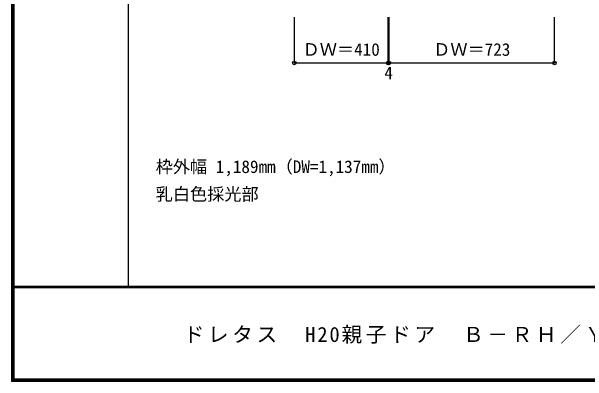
# Model space of a CAD drawing. Units: millimetres, scale not verified. Extents: x -6000 to 5700, y -4307 to 4260.
# Drawn here: x -6000 to -3483, y -4205 to -2588 of the extents above; entities that cross this region are included whole.
import ezdxf
from ezdxf.enums import TextEntityAlignment as Align

# ---------------------------------------------------------------- set-up
doc = ezdxf.new("R2010")
doc.units = ezdxf.units.MM
doc.header["$LTSCALE"] = 30
doc.header["$PDMODE"] = 32
doc.header["$PDSIZE"] = 15
for name, color, linetype in [('0-A_文字', 7, 'Continuous'), ('0-B_寸法', 7, 'Continuous'), ('F-1_枠', 6, 'Continuous'), ('F-A_文字', 7, 'Continuous')]:
    doc.layers.add(name, color=color, linetype=linetype)
doc.styles.add('ＭＳ ゴシック', font='')
doc.styles.get('ＭＳ ゴシック').set_extended_font_data('MS Gothic')

msp = doc.modelspace()

# ---------------------------------------------------------------- linework, layer by layer
at = {"layer": '0-B_寸法', "color": 4}
for p, q in [((-4764, -2812.5), (-4764, -2612.5)), ((-4354, -2812.5), (-4354, -2612.5)), ((-3627, -2812.5), (-3627, -2612.5)), ((-4350, -2812.5), (-3627, -2812.5))]:
    msp.add_line(p, q, dxfattribs=at)
msp.add_lwpolyline([(-4764, -2812.5), (-4354, -2812.5), (-4350, -2812.5), (-4350, -2612.5)], dxfattribs=at)
at = {"layer": '0-B_寸法'}
for p in [(-4764, -2812.5), (-4354, -2812.5), (-4350, -2812.5), (-3627, -2812.5)]:
    msp.add_point(p, dxfattribs=at)
at = {"layer": 'F-1_枠'}
for p, q in [((-6000, 4175), (-6000, -4205)), ((-5995, 4175), (-5995, -4205)), ((-5990, 4175), (-5990, -4205)), ((-5490, 4175), (-5490, -3790)), ((5700, -3790), (-6000, -3790)), ((5700, -3795), (-6000, -3795)), ((5700, -4195), (-6000, -4195)), ((5700, -4200), (-6000, -4200)), ((5700, -4205), (-6000, -4205))]:
    msp.add_line(p, q, dxfattribs=at)

# ---------------------------------------------------------------- texts
at = {"layer": '0-A_文字', "style": 'ＭＳ ゴシック'}
for s, p in [('枠外幅 1,189mm（DW=1,137mm）', (-5370, -3310)), ('乳白色採光部', (-5370, -3430))]:
    msp.add_text(s, height=54.99, dxfattribs=at).set_placement(p, align=Align.BOTTOM_LEFT)
at = {"layer": '0-B_寸法', "style": 'ＭＳ ゴシック'}
for s, p in [('ＤＷ＝410', (-4727.75, -2797.5)), ('ＤＷ＝723', (-4157.25, -2797.5)), ('4', (-4370.75, -2899.89))]:
    msp.add_text(s, height=54.99, dxfattribs=at).set_placement(p, align=Align.BOTTOM_LEFT)
at = {"layer": 'F-A_文字', "insert": (-5247.55, -4040), "char_height": 65.98, "attachment_point": 7, "style": 'ＭＳ ゴシック'}
msp.add_mtext('\\T1.18;ドレタス\u3000H20親子ドア\u3000Ｂ－ＲＨ／ＹＨ／ＲＹ／ＹＹ／ＹＩ／ＸＶ／ＸＳ', dxfattribs=at)

doc.saveas('drawing.dxf')
